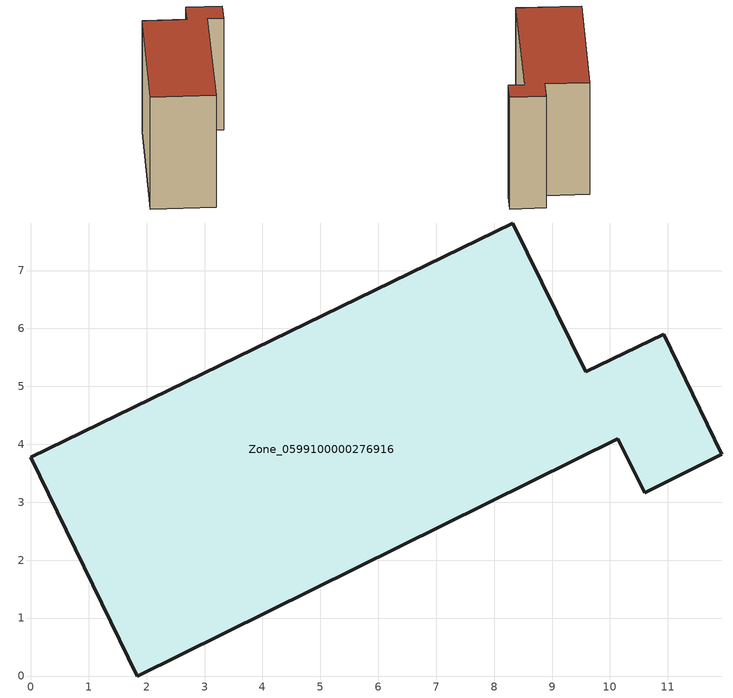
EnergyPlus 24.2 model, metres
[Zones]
Zone_0599100000276916
 floor ground (C_G): 10.13,4.09 1.84,0 0,3.78 8.32,7.82 9.58,5.25 10.93,5.9 11.93,3.83 10.6,3.16 z0
 wall outside (C_F): 8.32,7.82 0,3.78 1.84,0 10.13,4.09 10.6,3.16 11.93,3.83 10.93,5.9 9.58,5.25 8.32,7.82 z0:8.37
 roof outside (C_R): 9.58,5.25 8.32,7.82 0,3.78 1.84,0 10.13,4.09 10.6,3.16 11.93,3.83 10.93,5.9 z8.37
[BUILDING]
Pand.0599100000276916: North Axis=0; Terrain=City; Loads Convergence Tolerance Value=0.04; Temperature Convergence Tolerance Value=0.4; Solar Distribution=FullExterior; Maximum Number of Warmup Days=25; Minimum Number of Warmup Days=1
[Site:Location]
Rotterdam.The.Hague.AP_ZH_NLD Design_Conditions: Latitude=51.96; Longitude=4.45; Time Zone=1; Elevation=-4.5
[SITE:GROUNDTEMPERATURE:BUILDINGSURFACE]
18, 18, 18, 18, 18, 18, 18, 18, 18, 18, 18, 18
[MATERIAL] Thermal Absorptance=0.9; Solar Absorptance=0.7; Visible Absorptance=0.7
Name | Roughness | Thickness | Conductivity | Density | Specific Heat
G.TI.1946-1964 | MediumSmooth | 0.15 | 1 | 540 | 1210
F.TI.1946-1964 | Rough | 0.3 | 0.857143 | 1920 | 840
R.TI.1946-1964 | MediumRough | 0.2 | 0.277778 | 1500 | 1000
[CONSTRUCTION]
C_G: G.TI.1946-1964
C_F: F.TI.1946-1964
C_R: R.TI.1946-1964
[ZONE]
Zone_0599100000276916: Type=1; Multiplier=1; Ceiling Height=Autocalculate; Volume=Autocalculate; Floor Area=autocalculate; Part of Total Floor Area=Yes
[ZONEINFILTRATION:DESIGNFLOWRATE]
Infil_Zone_0599100000276916: Zone or ZoneList or Space or SpaceList=Zone_0599100000276916; Schedule=AlwaysOn; Design Flow Rate Calculation Method=Flow/Area; Flow Rate per Floor Area=0.003; Constant Term Coefficient=1; Temperature Term Coefficient=0; Velocity Term Coefficient=0; Velocity Squared Term Coefficient=0
[HVACTEMPLATE:ZONE:IDEALLOADSAIRSYSTEM]
Zone_0599100000276916: Maximum Heating Supply Air Temperature=50; Minimum Cooling Supply Air Temperature=13; Maximum Heating Supply Air Humidity Ratio=0.0156; Minimum Cooling Supply Air Humidity Ratio=0.0077; Heating Limit=NoLimit; Cooling Limit=NoLimit; Dehumidification Control Type=ConstantSensibleHeatRatio; Cooling Sensible Heat Ratio=0.7; Dehumidification Setpoint=60; Humidification Control Type=None; Humidification Setpoint=30; Outdoor Air Method=None; Outdoor Air Flow Rate per Person=0.00944; Outdoor Air Flow Rate per Zone Floor Area=0; Outdoor Air Flow Rate per Zone=0; Demand Controlled Ventilation Type=None; Outdoor Air Economizer Type=NoEconomizer; Heat Recovery Type=None; Sensible Heat Recovery Effectiveness=0.7; Latent Heat Recovery Effectiveness=0.65
[ZONECONTROL:THERMOSTAT]
ThermostatControl_Zone_0599100000276916: Zone or ZoneList=Zone_0599100000276916; Control Type Schedule=DualSetpointControlType; Control 1=Thermostat_Zone_0599100000276916; Temperature Difference Between Cutout And Setpoint=0
[THERMOSTATSETPOINT:DUALSETPOINT]
Thermostat_Zone_0599100000276916: Heating Setpoint Temperature Schedule=HeatingSetpoint_Zone_0599100000276916; Cooling Setpoint Temperature Schedule=CoolingSetpoint_Zone_0599100000276916
[SCHEDULE:COMPACT]
HeatingSetpoint_Zone_0599100000276916: Through: 12/31, For: AllDays, Until: 24:00, 21
CoolingSetpoint_Zone_0599100000276916: Through: 12/31, For: AllDays, Until: 24:00, 24
DualSetpointControlType: Through: 12/31, For: AllDays, Until: 24:00, 4
AlwaysOn: Through: 12/31, For: AllDays, Until: 24:00, 1
